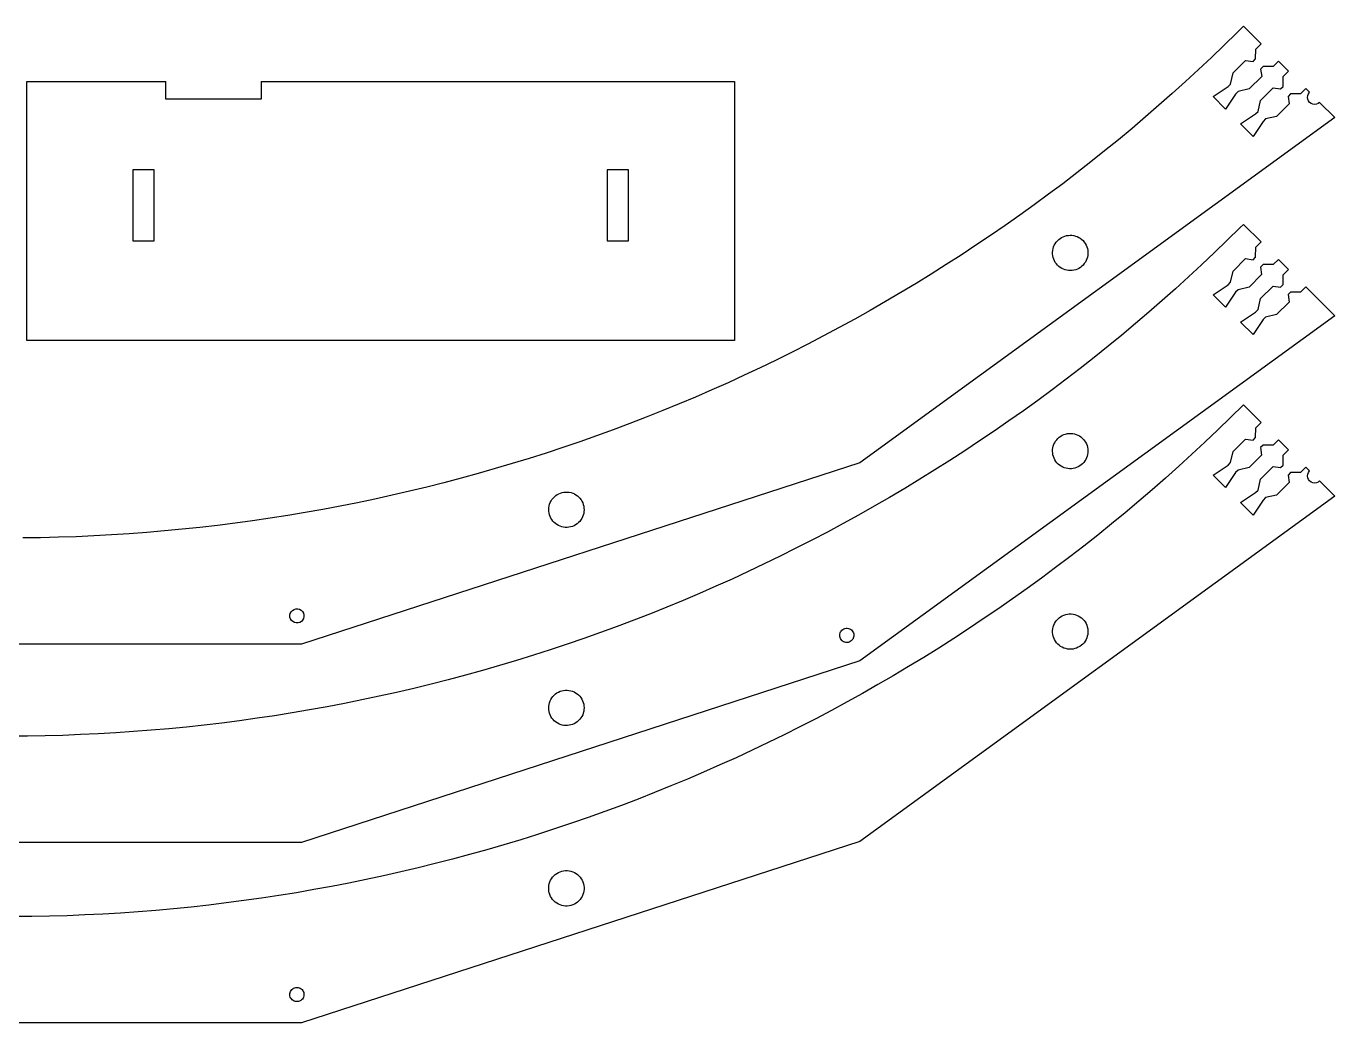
# Model space of a CAD drawing. Extents: x -493 to 263, y -146 to 144.
# Drawn here: x -107.3 to 262.5, y -146.4 to 135.2 of the extents above; entities that cross this region are included whole.
import ezdxf

# ---------------------------------------------------------------- set-up
doc = ezdxf.new("R2010")
doc.units = 0
doc.layers.get('0').update_dxf_attribs({"linetype": 'CONTINUOUS'})

msp = doc.modelspace()

# ---------------------------------------------------------------- linework, layer by layer
for p, q in [((234.83, 133.37), (231.25, 129.87)), ((236.69, 135.23), (234.83, 133.37)), ((241.67, 130.26), (236.69, 135.23)), ((231.25, 129.87), (227.63, 126.39)), ((240.18, 128.76), (241.67, 130.26)), ((227.63, 126.39), (223.98, 122.96)), ((239.44, 125.25), (240.15, 125.96)), ((240.15, 125.96), (240.18, 128.76)), ((223.98, 122.96), (220.29, 119.56)), ((233.77, 122.01), (237.31, 125.54)), ((237.31, 125.54), (239.44, 125.25)), ((242.27, 123.84), (241.56, 123.13)), ((241.56, 123.13), (241.86, 121.02)), ((245.1, 123.84), (242.27, 123.84)), ((246.59, 125.33), (245.1, 123.84)), ((249.42, 122.5), (246.59, 125.33)), ((247.93, 121.01), (249.42, 122.5)), ((-107.13, 119.6), (-67.88, 119.6)), ((-107.13, 46.39), (-107.13, 119.6)), ((-67.88, 114.58), (-67.88, 119.6)), ((-40.88, 119.6), (92.87, 119.6)), ((-40.88, 119.6), (-40.88, 114.58)), ((92.87, 119.6), (92.87, 46.39)), ((220.29, 119.56), (216.57, 116.2)), ((232.37, 118.18), (233.08, 118.89)), ((233.08, 118.89), (233.77, 122.01)), ((241.86, 121.02), (238.32, 117.49)), ((247.9, 118.2), (247.93, 121.01)), ((216.57, 116.2), (212.82, 112.88)), ((228.13, 115.35), (232.37, 118.18)), ((231.66, 111.82), (228.13, 115.35)), ((234.49, 116.06), (231.66, 111.82)), ((235.2, 116.76), (234.49, 116.06)), ((238.32, 117.49), (235.2, 116.76)), ((241.53, 114.25), (245.06, 117.79)), ((245.06, 117.79), (247.2, 117.5)), ((247.2, 117.5), (247.9, 118.2)), ((250.02, 116.08), (249.32, 115.38)), ((249.32, 115.38), (249.61, 113.27)), ((252.85, 116.08), (250.02, 116.08)), ((254.35, 117.58), (252.85, 116.08)), ((255.39, 116.54), (254.35, 117.58)), ((254.8, 115.12), (254.87, 115.64)), ((254.87, 114.6), (254.8, 115.12)), ((254.87, 115.64), (255.07, 116.12)), ((255.07, 116.12), (255.39, 116.54)), ((-40.88, 114.58), (-67.88, 114.58)), ((212.82, 112.88), (209.03, 109.6)), ((240.13, 110.43), (240.83, 111.13)), ((240.83, 111.13), (241.53, 114.25)), ((249.61, 113.27), (246.07, 109.73)), ((255.07, 114.12), (254.87, 114.6)), ((255.39, 113.71), (255.07, 114.12)), ((255.8, 113.39), (255.39, 113.71)), ((256.28, 113.19), (255.8, 113.39)), ((256.8, 113.12), (256.28, 113.19)), ((257.32, 113.19), (256.8, 113.12)), ((257.8, 113.39), (257.32, 113.19)), ((258.22, 113.71), (257.8, 113.39)), ((262.53, 109.4), (258.22, 113.71)), ((262.53, 109.4), (128.28, 11.86)), ((209.03, 109.6), (205.21, 106.36)), ((235.88, 107.6), (240.13, 110.43)), ((239.42, 104.06), (235.88, 107.6)), ((242.25, 108.3), (239.42, 104.06)), ((242.95, 109.01), (242.25, 108.3)), ((246.07, 109.73), (242.95, 109.01)), ((205.21, 106.36), (201.36, 103.15)), ((197.47, 99.98), (193.55, 96.86)), ((201.36, 103.15), (197.47, 99.98)), ((193.55, 96.86), (189.6, 93.77)), ((-77.13, 94.6), (-77.13, 74.6)), ((-71.13, 94.6), (-77.13, 94.6)), ((-71.13, 74.6), (-71.13, 94.6)), ((62.87, 94.6), (56.87, 94.6)), ((56.87, 94.6), (56.87, 74.6)), ((62.87, 74.6), (62.87, 94.6)), ((189.6, 93.77), (185.62, 90.72)), ((185.62, 90.72), (181.61, 87.72)), ((181.61, 87.72), (177.57, 84.75)), ((173.5, 81.83), (169.39, 78.95)), ((177.57, 84.75), (173.5, 81.83)), ((169.39, 78.95), (165.26, 76.11)), ((235.72, 78.26), (232.14, 74.74)), ((236.69, 79.23), (235.72, 78.26)), ((241.67, 74.26), (236.69, 79.23)), ((-77.13, 74.6), (-71.13, 74.6)), ((56.87, 74.6), (62.87, 74.6)), ((165.26, 76.11), (161.1, 73.31)), ((183.5, 73.77), (183.78, 74.19)), ((183.78, 74.19), (184.11, 74.57)), ((184.11, 74.57), (184.48, 74.92)), ((184.48, 74.92), (184.87, 75.24)), ((184.87, 75.24), (185.3, 75.51)), ((185.3, 75.51), (185.76, 75.73)), ((185.76, 75.73), (186.23, 75.91)), ((186.23, 75.91), (186.72, 76.04)), ((186.72, 76.04), (187.22, 76.12)), ((187.22, 76.12), (187.72, 76.15)), ((187.72, 76.15), (188.23, 76.13)), ((188.23, 76.13), (188.73, 76.06)), ((188.73, 76.06), (189.22, 75.93)), ((189.22, 75.93), (189.7, 75.76)), ((189.7, 75.76), (190.16, 75.54)), ((190.16, 75.54), (190.59, 75.28)), ((190.59, 75.28), (190.99, 74.97)), ((190.99, 74.97), (191.36, 74.62)), ((191.36, 74.62), (191.69, 74.24)), ((191.69, 74.24), (191.98, 73.83)), ((232.14, 74.74), (228.54, 71.26)), ((240.17, 72.76), (241.67, 74.26)), ((156.92, 70.55), (152.7, 67.84)), ((161.1, 73.31), (156.92, 70.55)), ((182.76, 71.37), (182.81, 71.88)), ((182.77, 70.87), (182.76, 71.37)), ((182.82, 70.36), (182.77, 70.87)), ((182.81, 71.88), (182.91, 72.37)), ((182.93, 69.87), (182.82, 70.36)), ((182.91, 72.37), (183.06, 72.86)), ((183.06, 72.86), (183.25, 73.32)), ((183.25, 73.32), (183.5, 73.77)), ((191.98, 73.83), (192.23, 73.38)), ((192.23, 73.38), (192.44, 72.92)), ((192.44, 72.92), (192.59, 72.44)), ((192.59, 72.44), (192.7, 71.94)), ((192.71, 70.43), (192.61, 69.93)), ((192.7, 71.94), (192.75, 71.44)), ((192.75, 70.93), (192.71, 70.43)), ((192.75, 71.44), (192.75, 70.93)), ((228.54, 71.26), (224.89, 67.82)), ((240.15, 69.96), (240.17, 72.76)), ((152.7, 67.84), (148.46, 65.17)), ((183.08, 69.38), (182.93, 69.87)), ((183.28, 68.92), (183.08, 69.38)), ((183.53, 68.48), (183.28, 68.92)), ((183.83, 68.07), (183.53, 68.48)), ((184.16, 67.68), (183.83, 68.07)), ((184.53, 67.34), (184.16, 67.68)), ((184.93, 67.03), (184.53, 67.34)), ((185.36, 66.76), (184.93, 67.03)), ((185.82, 66.54), (185.36, 66.76)), ((190.21, 66.8), (189.76, 66.57)), ((190.64, 67.07), (190.21, 66.8)), ((191.04, 67.38), (190.64, 67.07)), ((191.41, 67.73), (191.04, 67.38)), ((191.73, 68.12), (191.41, 67.73)), ((192.02, 68.54), (191.73, 68.12)), ((192.26, 68.98), (192.02, 68.54)), ((192.46, 69.45), (192.26, 68.98)), ((192.61, 69.93), (192.46, 69.45)), ((224.89, 67.82), (221.21, 64.41)), ((233.77, 66.01), (237.3, 69.55)), ((237.3, 69.55), (239.44, 69.25)), ((239.44, 69.25), (240.15, 69.96)), ((242.27, 67.84), (241.56, 67.13)), ((241.56, 67.13), (241.85, 65.03)), ((245.1, 67.84), (242.27, 67.84)), ((246.59, 69.33), (245.1, 67.84)), ((249.42, 66.51), (246.59, 69.33)), ((148.46, 65.17), (144.19, 62.54)), ((186.29, 66.37), (185.82, 66.54)), ((186.78, 66.25), (186.29, 66.37)), ((187.29, 66.18), (186.78, 66.25)), ((187.79, 66.15), (187.29, 66.18)), ((188.3, 66.18), (187.79, 66.15)), ((188.8, 66.26), (188.3, 66.18)), ((189.29, 66.39), (188.8, 66.26)), ((189.76, 66.57), (189.29, 66.39)), ((221.21, 64.41), (217.5, 61.04)), ((232.37, 62.18), (233.07, 62.89)), ((233.07, 62.89), (233.77, 66.01)), ((241.85, 65.03), (238.32, 61.49)), ((247.9, 62.21), (247.92, 65.01)), ((247.92, 65.01), (249.42, 66.51)), ((139.9, 59.96), (135.57, 57.42)), ((144.19, 62.54), (139.9, 59.96)), ((217.5, 61.04), (213.76, 57.71)), ((228.13, 59.35), (232.37, 62.18)), ((231.66, 55.82), (228.13, 59.35)), ((234.49, 60.06), (231.66, 55.82)), ((235.2, 60.77), (234.49, 60.06)), ((238.32, 61.49), (235.2, 60.77)), ((241.52, 58.26), (245.06, 61.79)), ((245.06, 61.79), (247.19, 61.5)), ((247.19, 61.5), (247.9, 62.21)), ((250.02, 60.09), (249.31, 59.38)), ((249.31, 59.38), (249.61, 57.27)), ((252.85, 60.09), (250.02, 60.09)), ((254.34, 61.58), (252.85, 60.09)), ((262.52, 53.4), (254.34, 61.58)), ((135.57, 57.42), (131.23, 54.92)), ((213.76, 57.71), (209.98, 54.42)), ((240.83, 55.14), (241.52, 58.26)), ((249.61, 57.27), (246.07, 53.74)), ((126.85, 52.47), (122.46, 50.06)), ((131.23, 54.92), (126.85, 52.47)), ((262.52, 53.4), (128.28, -44.13)), ((209.98, 54.42), (206.16, 51.17)), ((235.88, 51.6), (240.12, 54.43)), ((242.24, 52.31), (239.41, 48.07)), ((240.12, 54.43), (240.83, 55.14)), ((242.95, 53.02), (242.24, 52.31)), ((246.07, 53.74), (242.95, 53.02)), ((122.46, 50.06), (118.04, 47.7)), ((206.16, 51.17), (202.32, 47.95)), ((239.41, 48.07), (235.88, 51.6)), ((92.87, 46.39), (-107.13, 46.39)), ((113.59, 45.38), (109.12, 43.11)), ((118.04, 47.7), (113.59, 45.38)), ((198.44, 44.78), (194.53, 41.64)), ((202.32, 47.95), (198.44, 44.78)), ((104.63, 40.88), (100.12, 38.7)), ((109.12, 43.11), (104.63, 40.88)), ((194.53, 41.64), (190.59, 38.54)), ((100.12, 38.7), (95.58, 36.57)), ((190.59, 38.54), (186.61, 35.49)), ((91.03, 34.48), (86.45, 32.43)), ((95.58, 36.57), (91.03, 34.48)), ((186.61, 35.49), (182.61, 32.47)), ((81.85, 30.44), (77.23, 28.49)), ((86.45, 32.43), (81.85, 30.44)), ((182.61, 32.47), (178.58, 29.49)), ((72.6, 26.59), (67.94, 24.73)), ((77.23, 28.49), (72.6, 26.59)), ((174.51, 26.56), (170.42, 23.67)), ((178.58, 29.49), (174.51, 26.56)), ((236.6, 28.14), (233.04, 24.62)), ((236.69, 28.23), (236.6, 28.14)), ((241.67, 23.26), (236.69, 28.23)), ((63.26, 22.92), (58.57, 21.16)), ((67.94, 24.73), (63.26, 22.92)), ((170.42, 23.67), (166.29, 20.82)), ((233.04, 24.62), (229.44, 21.13)), ((240.17, 21.76), (241.67, 23.26)), ((53.86, 19.45), (49.13, 17.79)), ((58.57, 21.16), (53.86, 19.45)), ((166.29, 20.82), (162.14, 18.01)), ((183.92, 18.36), (184.26, 18.73)), ((184.26, 18.73), (184.64, 19.07)), ((184.64, 19.07), (185.05, 19.36)), ((185.05, 19.36), (185.49, 19.62)), ((185.49, 19.62), (185.95, 19.82)), ((185.95, 19.82), (186.44, 19.98)), ((186.44, 19.98), (186.93, 20.09)), ((186.93, 20.09), (187.43, 20.15)), ((187.43, 20.15), (187.94, 20.15)), ((187.94, 20.15), (188.44, 20.11)), ((188.44, 20.11), (188.94, 20.01)), ((188.94, 20.01), (189.43, 19.87)), ((189.43, 19.87), (189.9, 19.68)), ((189.9, 19.68), (190.34, 19.44)), ((190.34, 19.44), (190.76, 19.15)), ((190.76, 19.15), (191.15, 18.83)), ((191.15, 18.83), (191.5, 18.46)), ((229.44, 21.13), (225.81, 17.68)), ((233.77, 15.01), (237.3, 18.55)), ((237.3, 18.55), (239.44, 18.25)), ((239.44, 18.25), (240.15, 18.96)), ((240.15, 18.96), (240.17, 21.76)), ((44.39, 16.17), (39.62, 14.6)), ((49.13, 17.79), (44.39, 16.17)), ((157.96, 15.24), (153.75, 12.52)), ((162.14, 18.01), (157.96, 15.24)), ((182.75, 15.09), (182.77, 15.6)), ((182.79, 14.58), (182.75, 15.09)), ((182.77, 15.6), (182.84, 16.1)), ((182.84, 16.1), (182.96, 16.59)), ((182.96, 16.59), (183.13, 17.07)), ((183.13, 17.07), (183.35, 17.52)), ((183.35, 17.52), (183.61, 17.96)), ((183.61, 17.96), (183.92, 18.36)), ((191.5, 18.46), (191.82, 18.07)), ((191.82, 18.07), (192.09, 17.64)), ((192.09, 17.64), (192.32, 17.19)), ((192.32, 17.19), (192.5, 16.72)), ((192.5, 16.72), (192.64, 16.23)), ((192.64, 16.23), (192.72, 15.73)), ((192.72, 15.73), (192.75, 15.22)), ((192.75, 15.22), (192.74, 14.72)), ((225.81, 17.68), (222.14, 14.26)), ((233.07, 11.89), (233.77, 15.01)), ((242.27, 16.84), (241.56, 16.13)), ((241.56, 16.13), (241.85, 14.03)), ((245.1, 16.84), (242.27, 16.84)), ((246.59, 18.33), (245.1, 16.84)), ((249.42, 15.51), (246.59, 18.33)), ((247.92, 14.01), (249.42, 15.51)), ((128.28, 11.86), (-29.54, -39.42)), ((30.06, 11.61), (25.25, 10.19)), ((34.85, 13.08), (30.06, 11.61)), ((39.62, 14.6), (34.85, 13.08)), ((153.75, 12.52), (149.52, 9.84)), ((182.87, 14.08), (182.79, 14.58)), ((183, 13.6), (182.87, 14.08)), ((183.19, 13.12), (183, 13.6)), ((183.42, 12.67), (183.19, 13.12)), ((183.69, 12.25), (183.42, 12.67)), ((184, 11.85), (183.69, 12.25)), ((184.36, 11.49), (184, 11.85)), ((184.75, 11.16), (184.36, 11.49)), ((185.17, 10.88), (184.75, 11.16)), ((190.87, 11.24), (190.46, 10.95)), ((191.25, 11.58), (190.87, 11.24)), ((191.59, 11.95), (191.25, 11.58)), ((191.9, 12.36), (191.59, 11.95)), ((192.16, 12.79), (191.9, 12.36)), ((192.38, 13.25), (192.16, 12.79)), ((192.54, 13.72), (192.38, 13.25)), ((192.67, 14.22), (192.54, 13.72)), ((192.74, 14.72), (192.67, 14.22)), ((222.14, 14.26), (218.43, 10.88)), ((228.13, 8.35), (232.37, 11.18)), ((232.37, 11.18), (233.07, 11.89)), ((241.85, 14.03), (238.32, 10.49)), ((247.19, 10.5), (247.9, 11.21)), ((247.9, 11.21), (247.92, 14.01)), ((15.59, 7.49), (10.75, 6.21)), ((20.43, 8.81), (15.59, 7.49)), ((25.25, 10.19), (20.43, 8.81)), ((149.52, 9.84), (145.26, 7.2)), ((185.61, 10.64), (185.17, 10.88)), ((186.08, 10.44), (185.61, 10.64)), ((186.57, 10.3), (186.08, 10.44)), ((187.06, 10.2), (186.57, 10.3)), ((187.57, 10.16), (187.06, 10.2)), ((188.08, 10.17), (187.57, 10.16)), ((188.58, 10.23), (188.08, 10.17)), ((189.07, 10.33), (188.58, 10.23)), ((189.55, 10.49), (189.07, 10.33)), ((190.02, 10.7), (189.55, 10.49)), ((190.46, 10.95), (190.02, 10.7)), ((214.7, 7.54), (210.93, 4.24)), ((218.43, 10.88), (214.7, 7.54)), ((231.66, 4.82), (228.13, 8.35)), ((234.49, 9.06), (231.66, 4.82)), ((235.2, 9.77), (234.49, 9.06)), ((238.32, 10.49), (235.2, 9.77)), ((241.52, 7.26), (245.06, 10.79)), ((245.06, 10.79), (247.19, 10.5)), ((250.02, 9.09), (249.31, 8.38)), ((249.31, 8.38), (249.61, 6.27)), ((252.85, 9.09), (250.02, 9.09)), ((254.34, 10.58), (252.85, 9.09)), ((255.38, 9.54), (254.34, 10.58)), ((254.8, 8.13), (254.87, 8.64)), ((254.87, 7.61), (254.8, 8.13)), ((254.87, 8.64), (255.07, 9.13)), ((255.07, 7.13), (254.87, 7.61)), ((255.07, 9.13), (255.38, 9.54)), ((1.01, 3.81), (-3.87, 2.68)), ((5.89, 4.99), (1.01, 3.81)), ((10.75, 6.21), (5.89, 4.99)), ((140.97, 4.6), (136.65, 2.05)), ((145.26, 7.2), (140.97, 4.6)), ((210.93, 4.24), (207.12, 0.98)), ((240.12, 3.43), (240.83, 4.14)), ((240.83, 4.14), (241.52, 7.26)), ((249.61, 6.27), (246.07, 2.74)), ((255.38, 6.71), (255.07, 7.13)), ((255.8, 6.39), (255.38, 6.71)), ((256.28, 6.19), (255.8, 6.39)), ((256.8, 6.13), (256.28, 6.19)), ((257.32, 6.19), (256.8, 6.13)), ((257.8, 6.39), (257.32, 6.19)), ((258.21, 6.71), (257.8, 6.39)), ((262.52, 2.4), (258.21, 6.71)), ((-13.67, 0.58), (-18.59, -0.4)), ((-8.77, 1.6), (-13.67, 0.58)), ((-3.87, 2.68), (-8.77, 1.6)), ((40.47, -0.35), (40.6, 0.14)), ((40.6, 0.14), (40.78, 0.61)), ((40.78, 0.61), (41.01, 1.06)), ((41.01, 1.06), (41.28, 1.49)), ((41.28, 1.49), (41.59, 1.89)), ((41.59, 1.89), (41.95, 2.25)), ((41.95, 2.25), (42.33, 2.58)), ((42.33, 2.58), (42.75, 2.86)), ((42.75, 2.86), (43.2, 3.1)), ((43.2, 3.1), (43.66, 3.3)), ((43.66, 3.3), (44.15, 3.45)), ((44.15, 3.45), (44.65, 3.54)), ((44.65, 3.54), (45.15, 3.59)), ((45.15, 3.59), (45.66, 3.58)), ((45.66, 3.58), (46.16, 3.53)), ((46.16, 3.53), (46.66, 3.42)), ((46.66, 3.42), (47.14, 3.26)), ((47.14, 3.26), (47.6, 3.06)), ((47.6, 3.06), (48.04, 2.81)), ((48.04, 2.81), (48.45, 2.52)), ((48.45, 2.52), (48.83, 2.18)), ((48.83, 2.18), (49.18, 1.81)), ((49.18, 1.81), (49.49, 1.41)), ((49.49, 1.41), (49.75, 0.98)), ((49.75, 0.98), (49.97, 0.52)), ((49.97, 0.52), (50.14, 0.04)), ((50.14, 0.04), (50.26, -0.45)), ((262.52, 2.4), (128.28, -95.13)), ((136.65, 2.05), (132.31, -0.45)), ((207.12, 0.98), (203.28, -2.25)), ((235.88, 0.6), (240.12, 3.43)), ((239.41, -2.93), (235.88, 0.6)), ((242.24, 1.31), (239.41, -2.93)), ((242.95, 2.02), (242.24, 1.31)), ((246.07, 2.74), (242.95, 2.02)), ((-33.39, -3.04), (-38.35, -3.82)), ((-28.45, -2.21), (-33.39, -3.04)), ((-23.52, -1.33), (-28.45, -2.21)), ((-18.59, -0.4), (-23.52, -1.33)), ((40.35, -1.36), (40.38, -0.85)), ((40.37, -1.86), (40.35, -1.36)), ((40.45, -2.36), (40.37, -1.86)), ((40.38, -0.85), (40.47, -0.35)), ((40.57, -2.85), (40.45, -2.36)), ((40.74, -3.33), (40.57, -2.85)), ((40.96, -3.79), (40.74, -3.33)), ((49.93, -3.42), (49.7, -3.88)), ((50.11, -2.95), (49.93, -3.42)), ((50.24, -2.46), (50.11, -2.95)), ((50.32, -1.96), (50.24, -2.46)), ((50.26, -0.45), (50.33, -0.95)), ((50.35, -1.46), (50.32, -1.96)), ((50.33, -0.95), (50.35, -1.46)), ((127.95, -2.92), (123.56, -5.34)), ((132.31, -0.45), (127.95, -2.92)), ((203.28, -2.25), (199.41, -5.43)), ((-63.21, -6.95), (-68.2, -7.42)), ((-58.23, -6.42), (-63.21, -6.95)), ((-53.25, -5.85), (-58.23, -6.42)), ((-48.27, -5.22), (-53.25, -5.85)), ((-43.31, -4.54), (-48.27, -5.22)), ((-38.35, -3.82), (-43.31, -4.54)), ((41.22, -4.22), (40.96, -3.79)), ((41.53, -4.62), (41.22, -4.22)), ((41.87, -5), (41.53, -4.62)), ((42.25, -5.33), (41.87, -5)), ((42.67, -5.62), (42.25, -5.33)), ((43.11, -5.87), (42.67, -5.62)), ((43.57, -6.08), (43.11, -5.87)), ((44.05, -6.23), (43.57, -6.08)), ((44.55, -6.34), (44.05, -6.23)), ((45.05, -6.4), (44.55, -6.34)), ((45.56, -6.4), (45.05, -6.4)), ((46.06, -6.36), (45.56, -6.4)), ((46.56, -6.26), (46.06, -6.36)), ((47.04, -6.11), (46.56, -6.26)), ((47.51, -5.92), (47.04, -6.11)), ((47.95, -5.68), (47.51, -5.92)), ((48.37, -5.39), (47.95, -5.68)), ((48.76, -5.07), (48.37, -5.39)), ((49.11, -4.7), (48.76, -5.07)), ((49.43, -4.3), (49.11, -4.7)), ((49.7, -3.88), (49.43, -4.3)), ((123.56, -5.34), (119.14, -7.71)), ((199.41, -5.43), (195.51, -8.58)), ((-103.23, -9.33), (-108.24, -9.4)), ((-98.22, -9.21), (-103.23, -9.33)), ((-93.21, -9.04), (-98.22, -9.21)), ((-88.2, -8.82), (-93.21, -9.04)), ((-83.2, -8.54), (-88.2, -8.82)), ((-78.19, -8.22), (-83.2, -8.54)), ((-73.2, -7.85), (-78.19, -8.22)), ((-68.2, -7.42), (-73.2, -7.85)), ((114.7, -10.04), (110.24, -12.32)), ((119.14, -7.71), (114.7, -10.04)), ((195.51, -8.58), (191.58, -11.69)), ((105.75, -14.56), (101.25, -16.75)), ((110.24, -12.32), (105.75, -14.56)), ((187.61, -14.75), (183.61, -17.78)), ((191.58, -11.69), (187.61, -14.75)), ((101.25, -16.75), (96.72, -18.9)), ((183.61, -17.78), (179.59, -20.77)), ((92.16, -21), (87.59, -23.06)), ((96.72, -18.9), (92.16, -21)), ((179.59, -20.77), (175.53, -23.71)), ((83, -25.06), (78.39, -27.02)), ((87.59, -23.06), (83, -25.06)), ((175.53, -23.71), (171.44, -26.61)), ((-31.62, -29.59), (-31.12, -29.44)), ((-31.12, -29.44), (-30.59, -29.43)), ((-30.59, -29.43), (-30.09, -29.55)), ((-30.09, -29.55), (-29.63, -29.8)), ((73.75, -28.94), (69.1, -30.81)), ((78.39, -27.02), (73.75, -28.94)), ((167.33, -29.47), (163.18, -32.29)), ((171.44, -26.61), (167.33, -29.47)), ((-32.79, -31.21), (-32.67, -30.7)), ((-32.78, -31.73), (-32.79, -31.21)), ((-32.63, -32.23), (-32.78, -31.73)), ((-32.67, -30.7), (-32.42, -30.24)), ((-32.36, -32.68), (-32.63, -32.23)), ((-32.42, -30.24), (-32.06, -29.86)), ((-31.98, -33.04), (-32.36, -32.68)), ((-32.06, -29.86), (-31.62, -29.59)), ((-31.52, -33.29), (-31.98, -33.04)), ((-29.99, -33.25), (-30.49, -33.39)), ((-29.54, -32.97), (-29.99, -33.25)), ((-29.63, -29.8), (-29.25, -30.16)), ((-29.18, -32.59), (-29.54, -32.97)), ((-29.25, -30.16), (-28.98, -30.61)), ((-28.94, -32.14), (-29.18, -32.59)), ((-28.98, -30.61), (-28.83, -31.11)), ((-28.81, -31.63), (-28.94, -32.14)), ((-28.83, -31.11), (-28.81, -31.63)), ((64.43, -32.63), (59.74, -34.4)), ((69.1, -30.81), (64.43, -32.63)), ((163.18, -32.29), (159.01, -35.07)), ((183.3, -33.57), (183.56, -33.12)), ((183.56, -33.12), (183.87, -32.7)), ((183.87, -32.7), (184.22, -32.31)), ((184.22, -32.31), (184.61, -31.96)), ((184.61, -31.96), (185.03, -31.65)), ((185.03, -31.65), (185.48, -31.39)), ((185.48, -31.39), (185.96, -31.18)), ((185.96, -31.18), (186.46, -31.01)), ((186.46, -31.01), (186.97, -30.9)), ((186.97, -30.9), (187.49, -30.85)), ((187.49, -30.85), (188.02, -30.85)), ((188.02, -30.85), (188.54, -30.9)), ((188.54, -30.9), (189.05, -31.01)), ((189.05, -31.01), (189.55, -31.18)), ((189.55, -31.18), (190.02, -31.39)), ((190.02, -31.39), (190.48, -31.65)), ((190.48, -31.65), (190.9, -31.96)), ((190.9, -31.96), (191.29, -32.31)), ((191.29, -32.31), (191.64, -32.7)), ((191.64, -32.7), (191.95, -33.12)), ((191.95, -33.12), (192.21, -33.57)), ((-31.01, -33.41), (-31.52, -33.29)), ((-30.49, -33.39), (-31.01, -33.41)), ((55.03, -36.12), (50.31, -37.8)), ((59.74, -34.4), (55.03, -36.12)), ((122.6, -36.88), (122.63, -36.56)), ((122.62, -37.2), (122.6, -36.88)), ((122.63, -36.56), (122.72, -36.25)), ((122.72, -36.25), (122.85, -35.96)), ((122.85, -35.96), (123.03, -35.69)), ((123.03, -35.69), (123.24, -35.45)), ((123.24, -35.45), (123.5, -35.25)), ((123.5, -35.25), (123.78, -35.1)), ((123.78, -35.1), (124.08, -34.99)), ((124.08, -34.99), (124.4, -34.93)), ((124.4, -34.93), (124.72, -34.92)), ((124.72, -34.92), (125.04, -34.97)), ((125.04, -34.97), (125.35, -35.06)), ((125.35, -35.06), (125.64, -35.21)), ((125.64, -35.21), (125.9, -35.4)), ((125.9, -35.4), (126.12, -35.62)), ((126.12, -35.62), (126.31, -35.89)), ((126.31, -35.89), (126.46, -36.17)), ((126.46, -36.17), (126.55, -36.48)), ((126.55, -36.48), (126.6, -36.8)), ((126.6, -36.8), (126.59, -37.12)), ((159.01, -35.07), (154.81, -37.81)), ((182.76, -35.58), (182.82, -35.06)), ((182.76, -36.1), (182.76, -35.58)), ((182.82, -36.63), (182.76, -36.1)), ((182.82, -35.06), (182.92, -34.55)), ((182.92, -37.14), (182.82, -36.63)), ((182.92, -34.55), (183.09, -34.05)), ((183.09, -34.05), (183.3, -33.57)), ((192.21, -33.57), (192.42, -34.05)), ((192.42, -34.05), (192.58, -34.55)), ((192.58, -34.55), (192.69, -35.06)), ((192.69, -36.63), (192.58, -37.14)), ((192.69, -35.06), (192.75, -35.58)), ((192.75, -36.1), (192.69, -36.63)), ((192.75, -35.58), (192.75, -36.1)), ((-29.54, -39.42), (-195.47, -39.42)), ((45.57, -39.43), (40.81, -41.01)), ((50.31, -37.8), (45.57, -39.43)), ((122.69, -37.52), (122.62, -37.2)), ((122.81, -37.81), (122.69, -37.52)), ((122.98, -38.09), (122.81, -37.81)), ((123.19, -38.33), (122.98, -38.09)), ((123.43, -38.54), (123.19, -38.33)), ((123.71, -38.71), (123.43, -38.54)), ((124.01, -38.83), (123.71, -38.71)), ((124.32, -38.9), (124.01, -38.83)), ((124.64, -38.92), (124.32, -38.9)), ((124.96, -38.89), (124.64, -38.92)), ((125.27, -38.8), (124.96, -38.89)), ((125.57, -38.67), (125.27, -38.8)), ((125.83, -38.49), (125.57, -38.67)), ((126.07, -38.28), (125.83, -38.49)), ((126.27, -38.02), (126.07, -38.28)), ((126.42, -37.74), (126.27, -38.02)), ((126.53, -37.44), (126.42, -37.74)), ((126.59, -37.12), (126.53, -37.44)), ((150.58, -40.5), (146.33, -43.15)), ((154.81, -37.81), (150.58, -40.5)), ((183.09, -37.64), (182.92, -37.14)), ((183.3, -38.11), (183.09, -37.64)), ((183.56, -38.57), (183.3, -38.11)), ((183.87, -38.99), (183.56, -38.57)), ((184.22, -39.38), (183.87, -38.99)), ((184.61, -39.73), (184.22, -39.38)), ((185.03, -40.04), (184.61, -39.73)), ((185.48, -40.3), (185.03, -40.04)), ((185.96, -40.51), (185.48, -40.3)), ((186.46, -40.67), (185.96, -40.51)), ((186.97, -40.78), (186.46, -40.67)), ((189.05, -40.67), (188.54, -40.78)), ((189.55, -40.51), (189.05, -40.67)), ((190.02, -40.3), (189.55, -40.51)), ((190.48, -40.04), (190.02, -40.3)), ((190.9, -39.73), (190.48, -40.04)), ((191.29, -39.38), (190.9, -39.73)), ((191.64, -38.99), (191.29, -39.38)), ((191.95, -38.57), (191.64, -38.99)), ((192.21, -38.11), (191.95, -38.57)), ((192.42, -37.64), (192.21, -38.11)), ((192.58, -37.14), (192.42, -37.64)), ((128.28, -44.13), (-29.54, -95.41)), ((31.25, -44.02), (26.45, -45.46)), ((36.04, -42.54), (31.25, -44.02)), ((40.81, -41.01), (36.04, -42.54)), ((146.33, -43.15), (142.04, -45.75)), ((187.49, -40.84), (186.97, -40.78)), ((188.02, -40.84), (187.49, -40.84)), ((188.54, -40.78), (188.02, -40.84)), ((21.63, -46.84), (16.8, -48.18)), ((26.45, -45.46), (21.63, -46.84)), ((142.04, -45.75), (137.73, -48.31)), ((7.1, -50.71), (2.23, -51.9)), ((11.96, -49.47), (7.1, -50.71)), ((16.8, -48.18), (11.96, -49.47)), ((133.4, -50.83), (129.04, -53.31)), ((137.73, -48.31), (133.4, -50.83)), ((-12.45, -55.17), (-17.36, -56.16)), ((-7.55, -54.13), (-12.45, -55.17)), ((-2.65, -53.04), (-7.55, -54.13)), ((2.23, -51.9), (-2.65, -53.04)), ((40.57, -55.94), (40.74, -55.46)), ((40.74, -55.46), (40.96, -55.01)), ((40.96, -55.01), (41.23, -54.57)), ((41.23, -54.57), (41.53, -54.17)), ((41.53, -54.17), (41.88, -53.8)), ((41.88, -53.8), (42.26, -53.47)), ((42.26, -53.47), (42.68, -53.18)), ((42.68, -53.18), (43.12, -52.93)), ((43.12, -52.93), (43.58, -52.73)), ((43.58, -52.73), (44.06, -52.57)), ((44.06, -52.57), (44.56, -52.47)), ((44.56, -52.47), (45.06, -52.41)), ((45.06, -52.41), (45.57, -52.41)), ((45.57, -52.41), (46.07, -52.46)), ((46.07, -52.46), (46.57, -52.55)), ((46.57, -52.55), (47.05, -52.7)), ((47.05, -52.7), (47.52, -52.9)), ((47.52, -52.9), (47.97, -53.14)), ((47.97, -53.14), (48.38, -53.43)), ((48.38, -53.43), (48.77, -53.76)), ((48.77, -53.76), (49.12, -54.12)), ((49.12, -54.12), (49.43, -54.52)), ((49.43, -54.52), (49.7, -54.95)), ((49.7, -54.95), (49.93, -55.4)), ((49.93, -55.4), (50.11, -55.87)), ((129.04, -53.31), (124.66, -55.74)), ((-32.16, -58.83), (-37.11, -59.62)), ((-27.22, -57.99), (-32.16, -58.83)), ((-22.29, -57.1), (-27.22, -57.99)), ((-17.36, -56.16), (-22.29, -57.1)), ((40.35, -57.44), (40.37, -56.93)), ((40.38, -57.94), (40.35, -57.44)), ((40.37, -56.93), (40.44, -56.43)), ((40.46, -58.44), (40.38, -57.94)), ((40.44, -56.43), (40.57, -55.94)), ((40.59, -58.93), (40.46, -58.44)), ((40.77, -59.41), (40.59, -58.93)), ((50.13, -58.87), (49.96, -59.34)), ((50.11, -55.87), (50.24, -56.36)), ((50.25, -58.38), (50.13, -58.87)), ((50.24, -56.36), (50.32, -56.86)), ((50.33, -57.87), (50.25, -58.38)), ((50.32, -56.86), (50.35, -57.37)), ((50.35, -57.37), (50.33, -57.87)), ((120.25, -58.12), (115.81, -60.46)), ((124.66, -55.74), (120.25, -58.12)), ((-61.97, -62.82), (-66.96, -63.31)), ((-56.98, -62.28), (-61.97, -62.82)), ((-52.01, -61.69), (-56.98, -62.28)), ((-47.03, -61.05), (-52.01, -61.69)), ((-42.07, -60.36), (-47.03, -61.05)), ((-37.11, -59.62), (-42.07, -60.36)), ((40.99, -59.86), (40.77, -59.41)), ((41.26, -60.29), (40.99, -59.86)), ((41.58, -60.68), (41.26, -60.29)), ((41.93, -61.05), (41.58, -60.68)), ((42.32, -61.38), (41.93, -61.05)), ((42.73, -61.66), (42.32, -61.38)), ((43.18, -61.91), (42.73, -61.66)), ((43.64, -62.1), (43.18, -61.91)), ((44.13, -62.25), (43.64, -62.1)), ((44.63, -62.35), (44.13, -62.25)), ((45.13, -62.4), (44.63, -62.35)), ((45.64, -62.39), (45.13, -62.4)), ((46.14, -62.34), (45.64, -62.39)), ((46.63, -62.23), (46.14, -62.34)), ((47.12, -62.08), (46.63, -62.23)), ((47.58, -61.88), (47.12, -62.08)), ((48.02, -61.63), (47.58, -61.88)), ((48.44, -61.34), (48.02, -61.63)), ((48.82, -61), (48.44, -61.34)), ((49.16, -60.63), (48.82, -61)), ((49.47, -60.23), (49.16, -60.63)), ((49.74, -59.8), (49.47, -60.23)), ((49.96, -59.34), (49.74, -59.8)), ((111.36, -62.76), (106.88, -65.01)), ((115.81, -60.46), (111.36, -62.76)), ((-106.99, -65.38), (-112.01, -65.41)), ((-101.98, -65.3), (-106.99, -65.38)), ((-96.97, -65.17), (-101.98, -65.3)), ((-91.96, -64.98), (-96.97, -65.17)), ((-86.95, -64.75), (-91.96, -64.98)), ((-81.95, -64.46), (-86.95, -64.75)), ((-76.95, -64.13), (-81.95, -64.46)), ((-71.95, -63.74), (-76.95, -64.13)), ((-66.96, -63.31), (-71.95, -63.74)), ((106.88, -65.01), (102.38, -67.21)), ((97.85, -69.37), (93.3, -71.48)), ((102.38, -67.21), (97.85, -69.37)), ((88.74, -73.55), (84.15, -75.57)), ((93.3, -71.48), (88.74, -73.55)), ((79.54, -77.54), (74.91, -79.46)), ((84.15, -75.57), (79.54, -77.54)), ((70.27, -81.34), (65.6, -83.17)), ((74.91, -79.46), (70.27, -81.34)), ((60.92, -84.96), (56.21, -86.7)), ((65.6, -83.17), (60.92, -84.96)), ((51.49, -88.38), (46.76, -90.02)), ((56.21, -86.7), (51.49, -88.38)), ((42, -91.62), (37.23, -93.16)), ((46.76, -90.02), (42, -91.62)), ((-29.54, -95.41), (-195.48, -95.41)), ((128.28, -95.13), (-29.54, -146.41)), ((27.65, -96.1), (22.84, -97.5)), ((32.45, -94.66), (27.65, -96.1)), ((37.23, -93.16), (32.45, -94.66)), ((18.01, -98.85), (13.17, -100.15)), ((22.84, -97.5), (18.01, -98.85)), ((3.45, -102.6), (-1.43, -103.76)), ((8.31, -101.4), (3.45, -102.6)), ((13.17, -100.15), (8.31, -101.4)), ((44.05, -103.57), (44.57, -103.46)), ((44.57, -103.46), (45.09, -103.41)), ((45.09, -103.41), (45.61, -103.41)), ((45.61, -103.41), (46.13, -103.46)), ((46.13, -103.46), (46.64, -103.57)), ((-16.13, -106.92), (-21.05, -107.87)), ((-11.22, -105.91), (-16.13, -106.92)), ((-6.32, -104.86), (-11.22, -105.91)), ((-1.43, -103.76), (-6.32, -104.86)), ((40.41, -107.62), (40.52, -107.11)), ((40.52, -107.11), (40.68, -106.61)), ((40.68, -106.61), (40.89, -106.13)), ((40.89, -106.13), (41.16, -105.68)), ((41.16, -105.68), (41.46, -105.26)), ((41.46, -105.26), (41.81, -104.87)), ((41.81, -104.87), (42.2, -104.52)), ((42.2, -104.52), (42.63, -104.21)), ((42.63, -104.21), (43.08, -103.95)), ((43.08, -103.95), (43.56, -103.73)), ((43.56, -103.73), (44.05, -103.57)), ((46.64, -103.57), (47.14, -103.73)), ((47.14, -103.73), (47.62, -103.95)), ((47.62, -103.95), (48.07, -104.21)), ((48.07, -104.21), (48.5, -104.52)), ((48.5, -104.52), (48.88, -104.87)), ((48.88, -104.87), (49.23, -105.26)), ((49.23, -105.26), (49.54, -105.68)), ((49.54, -105.68), (49.8, -106.13)), ((49.8, -106.13), (50.02, -106.61)), ((50.02, -106.61), (50.18, -107.11)), ((50.18, -107.11), (50.29, -107.62)), ((-35.87, -110.43), (-40.83, -111.18)), ((-30.93, -109.63), (-35.87, -110.43)), ((-25.99, -108.77), (-30.93, -109.63)), ((-21.05, -107.87), (-25.99, -108.77)), ((40.36, -108.14), (40.41, -107.62)), ((40.36, -108.66), (40.36, -108.14)), ((40.41, -109.18), (40.36, -108.66)), ((40.52, -109.7), (40.41, -109.18)), ((40.68, -110.19), (40.52, -109.7)), ((40.89, -110.67), (40.68, -110.19)), ((41.16, -111.13), (40.89, -110.67)), ((49.8, -110.67), (49.54, -111.13)), ((50.02, -110.19), (49.8, -110.67)), ((50.18, -109.7), (50.02, -110.19)), ((50.29, -109.18), (50.18, -109.7)), ((50.29, -107.62), (50.34, -108.14)), ((50.34, -108.66), (50.29, -109.18)), ((50.34, -108.14), (50.34, -108.66)), ((-70.7, -114.64), (-75.7, -115.04)), ((-65.71, -114.19), (-70.7, -114.64)), ((-60.72, -113.69), (-65.71, -114.19)), ((-55.74, -113.14), (-60.72, -113.69)), ((-50.76, -112.54), (-55.74, -113.14)), ((-45.79, -111.88), (-50.76, -112.54)), ((-40.83, -111.18), (-45.79, -111.88)), ((41.46, -111.55), (41.16, -111.13)), ((41.81, -111.94), (41.46, -111.55)), ((42.2, -112.29), (41.81, -111.94)), ((42.63, -112.6), (42.2, -112.29)), ((43.08, -112.86), (42.63, -112.6)), ((43.56, -113.07), (43.08, -112.86)), ((44.05, -113.23), (43.56, -113.07)), ((44.57, -113.34), (44.05, -113.23)), ((45.09, -113.4), (44.57, -113.34)), ((45.61, -113.4), (45.09, -113.4)), ((46.13, -113.34), (45.61, -113.4)), ((46.64, -113.23), (46.13, -113.34)), ((47.14, -113.07), (46.64, -113.23)), ((47.62, -112.86), (47.14, -113.07)), ((48.07, -112.6), (47.62, -112.86)), ((48.5, -112.29), (48.07, -112.6)), ((48.88, -111.94), (48.5, -112.29)), ((49.23, -111.55), (48.88, -111.94)), ((49.54, -111.13), (49.23, -111.55)), ((-105.74, -116.36), (-110.75, -116.41)), ((-100.73, -116.27), (-105.74, -116.36)), ((-95.72, -116.13), (-100.73, -116.27)), ((-90.71, -115.93), (-95.72, -116.13)), ((-85.7, -115.68), (-90.71, -115.93)), ((-80.7, -115.39), (-85.7, -115.68)), ((-75.7, -115.04), (-80.7, -115.39)), ((-32.24, -137.02), (-32, -136.81)), ((-32, -136.81), (-31.73, -136.64)), ((-31.73, -136.64), (-31.43, -136.52)), ((-31.43, -136.52), (-31.12, -136.44)), ((-31.12, -136.44), (-30.8, -136.42)), ((-30.8, -136.42), (-30.48, -136.44)), ((-30.48, -136.44), (-30.17, -136.52)), ((-30.17, -136.52), (-29.87, -136.65)), ((-29.87, -136.65), (-29.6, -136.82)), ((-29.6, -136.82), (-29.36, -137.04)), ((-32.8, -138.49), (-32.79, -138.17)), ((-32.77, -138.81), (-32.8, -138.49)), ((-32.79, -138.17), (-32.73, -137.85)), ((-32.68, -139.12), (-32.77, -138.81)), ((-32.73, -137.85), (-32.61, -137.55)), ((-32.54, -139.41), (-32.68, -139.12)), ((-32.61, -137.55), (-32.45, -137.27)), ((-32.36, -139.67), (-32.54, -139.41)), ((-32.45, -137.27), (-32.24, -137.02)), ((-32.14, -139.91), (-32.36, -139.67)), ((-31.88, -140.1), (-32.14, -139.91)), ((-31.6, -140.25), (-31.88, -140.1)), ((-31.29, -140.36), (-31.6, -140.25)), ((-30.98, -140.41), (-31.29, -140.36)), ((-30.65, -140.41), (-30.98, -140.41)), ((-30.34, -140.36), (-30.65, -140.41)), ((-30.03, -140.26), (-30.34, -140.36)), ((-29.74, -140.11), (-30.03, -140.26)), ((-29.49, -139.92), (-29.74, -140.11)), ((-29.26, -139.69), (-29.49, -139.92)), ((-29.36, -137.04), (-29.16, -137.29)), ((-29.08, -139.42), (-29.26, -139.69)), ((-29.16, -137.29), (-29, -137.57)), ((-28.94, -139.13), (-29.08, -139.42)), ((-29, -137.57), (-28.88, -137.87)), ((-28.85, -138.82), (-28.94, -139.13)), ((-28.88, -137.87), (-28.82, -138.18)), ((-28.81, -138.5), (-28.85, -138.82)), ((-28.82, -138.18), (-28.81, -138.5)), ((-29.54, -146.41), (-195.48, -146.41))]:
    msp.add_line(p, q)

doc.saveas('drawing.dxf')
